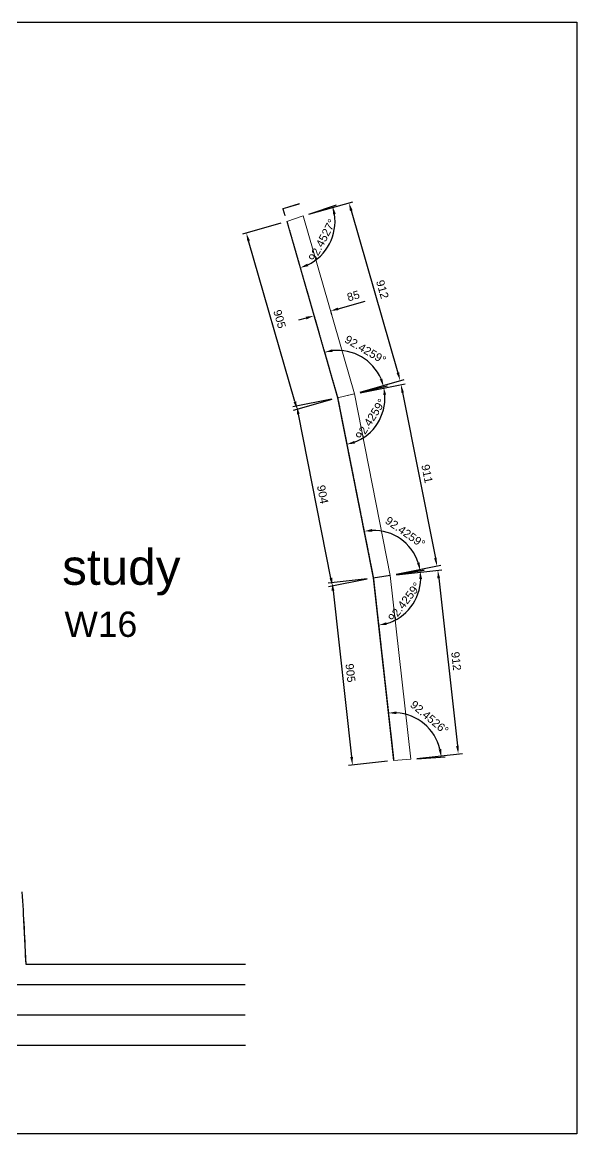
# Model space of a CAD drawing. Header units: inches. Extents: x 19267 to 40087, y 4081 to 15521.
# Drawn here: x 30240 to 32976, y 10041 to 15521 of the extents above; entities that cross this region are included whole.
import ezdxf

# ---------------------------------------------------------------- set-up
doc = ezdxf.new("R2010")
doc.units = ezdxf.units.IN
doc.header["$MEASUREMENT"] = 0
doc.linetypes.add('HIDDENNEW0', pattern=[4.5, 1.5, -1.5, 1.5])
doc.layers.get('DEFPOINTS').update_dxf_attribs({"color": 251})
doc.layers.add('20-TEXT', color=3, linetype='Continuous')
doc.layers.add('NEW_GF', color=7, linetype='Continuous', true_color=0xffffff)
doc.layers.add('NEW_LGF', color=7, linetype='Continuous', true_color=0xffffff)
doc.layers.add('VELFAC_ALU', color=4, linetype='Continuous', lineweight=0)
doc.layers.add('vport', color=6, linetype='Continuous', plot=False)
doc.styles.get("Standard").update_dxf_attribs({"font": 'arial.ttf'})
doc.dimstyles.new('20-TEXT', dxfattribs={"dimscale": 20, "dimtxt": 2, "dimasz": 2, "dimexe": 1, "dimexo": 1.5, "dimgap": 1, "dimtad": 1, "dimdec": 0, "dimzin": 0, "dimdsep": 46, "dimtxsty": 'Standard', "dimcen": 0.09, "dimadec": 4, "dimazin": 0, "dimtfac": 1, "dimtdec": 0, "dimtofl": 0, "dimtmove": 0, "dimatfit": 3, "dimfxl": 1, "dimtolj": 1, "dimtzin": 0, "dimarcsym": 0})

# ---------------------------------------------------------------- blocks, each defined once
blk = doc.blocks.new('*D70')
at = {"layer": '20-TEXT', "color": 0, "lineweight": -2, "transparency": 16777216}
blk.add_line((31654.2, 14575.5), (31789.5, 14620.8), dxfattribs=at)
blk.add_arc((31545.1, 14538.9), 237.8, 295.7187, 8.8744, dxfattribs=at)
at = {"layer": '20-TEXT', "color": 0, "transparency": 16777216}
for points in [[(31773.5, 14574), (31786.5, 14577.2), (31770.5, 14614.5)], [(31650.6, 14318.5), (31645.9, 14330.9), (31610.9, 14310.4)]]:
    blk.add_solid(points, dxfattribs=at)
at = {"layer": 'DEFPOINTS', "color": 0, "transparency": 16777216}
for p in [(31545.1, 14538.9), (31545.1, 14538.9), (31625.7, 14566), (31718.7, 14376.4), (31795.6, 13669.1)]:
    blk.add_point(p, dxfattribs=at)
at = {"layer": '20-TEXT', "color": 0, "transparency": 16777216, "insert": (31719.8, 14447.2), "char_height": 40, "attachment_point": 5, "rotation": 62.2965}
blk.add_mtext('\\A1;92.4527°', dxfattribs=at)
blk = doc.blocks.new('*D71')
at = {"layer": '20-TEXT', "color": 0, "lineweight": -2, "transparency": 16777216}
blk.add_line((32186.9, 11889.4), (32326.9, 11899), dxfattribs=at)
blk.add_arc((32072.1, 11881.6), 235.3, 13.6639, 86.6167, dxfattribs=at)
at = {"layer": '20-TEXT', "color": 0, "transparency": 16777216}
for points in [[(32086.2, 12109.8), (32085.8, 12123.2), (32046, 12115.5)], [(32307.4, 11938.2), (32294.2, 11936.2), (32306.9, 11897.6)]]:
    blk.add_solid(points, dxfattribs=at)
at = {"layer": 'DEFPOINTS', "color": 0, "transparency": 16777216}
for p in [(31971.7, 12781.2), (32265.5, 12015.7), (32072.1, 11881.6), (32072.1, 11881.6), (32157, 11887.4)]:
    blk.add_point(p, dxfattribs=at)
at = {"layer": '20-TEXT', "color": 0, "transparency": 16777216, "insert": (32248.9, 12093.3), "char_height": 40, "attachment_point": 5, "rotation": 320.1403}
blk.add_mtext('\\A1;92.4526°', dxfattribs=at)
blk = doc.blocks.new('*D72')
at = {"layer": '20-TEXT', "color": 0, "lineweight": -2, "transparency": 16777216}
for p, q in [((31942, 12777.5), (31748.9, 12755.9)), ((31773.2, 12718.4), (31864.7, 11898.7)), ((32042.3, 11878.2), (31849.2, 11856.7))]:
    blk.add_line(p, q, dxfattribs=at)
at = {"layer": '20-TEXT', "color": 0, "transparency": 16777216}
for points in [[(31779.8, 12719.1), (31766.6, 12717.6), (31768.8, 12758.1)], [(31871.3, 11899.4), (31858, 11897.9), (31869.1, 11858.9)]]:
    blk.add_solid(points, dxfattribs=at)
at = {"layer": 'DEFPOINTS', "color": 0, "transparency": 16777216}
for p in [(31971.8, 12780.8), (31869.1, 11858.9), (32072.1, 11881.6)]:
    blk.add_point(p, dxfattribs=at)
at = {"layer": '20-TEXT', "color": 0, "transparency": 16777216, "insert": (31859.1, 12313), "char_height": 40, "attachment_point": 5, "rotation": 276.3666}
blk.add_mtext('\\A1;905', dxfattribs=at)
blk = doc.blocks.new('*D73')
at = {"layer": '20-TEXT', "color": 0, "lineweight": -2, "transparency": 16777216}
for p, q in [((31766.3, 13662.8), (31574.6, 13624.8)), ((31762.4, 12781), (31602, 13589.4)), ((31942.2, 12775.9), (31750.5, 12737.8))]:
    blk.add_line(p, q, dxfattribs=at)
at = {"layer": '20-TEXT', "color": 0, "transparency": 16777216}
for points in [[(31608.6, 13590.7), (31595.5, 13588.1), (31594.3, 13628.6)], [(31768.9, 12782.3), (31755.8, 12779.7), (31770.2, 12741.7)]]:
    blk.add_solid(points, dxfattribs=at)
at = {"layer": 'DEFPOINTS', "color": 0, "transparency": 16777216}
for p in [(31795.7, 13668.6), (31594.3, 13628.6), (31971.7, 12781.7)]:
    blk.add_point(p, dxfattribs=at)
at = {"layer": '20-TEXT', "color": 0, "transparency": 16777216, "insert": (31721.9, 13193.1), "char_height": 40, "attachment_point": 5, "rotation": 281.2184}
blk.add_mtext('\\A1;904', dxfattribs=at)
blk = doc.blocks.new('*D74')
at = {"layer": '20-TEXT', "color": 0, "lineweight": -2, "transparency": 16777216}
for p, q in [((31516.2, 14530.6), (31326.4, 14475.9)), ((31585, 13650.6), (31356.7, 14443)), ((31766.7, 13661.3), (31576.8, 13606.6))]:
    blk.add_line(p, q, dxfattribs=at)
at = {"layer": '20-TEXT', "color": 0, "transparency": 16777216}
for points in [[(31363.1, 14444.9), (31350.3, 14441.2), (31345.6, 14481.5)], [(31591.4, 13652.4), (31578.6, 13648.7), (31596.1, 13612.1)]]:
    blk.add_solid(points, dxfattribs=at)
at = {"layer": 'DEFPOINTS', "color": 0, "transparency": 16777216}
for p in [(31545.1, 14538.9), (31345.6, 14481.5), (31795.5, 13669.6)]:
    blk.add_point(p, dxfattribs=at)
at = {"layer": '20-TEXT', "color": 0, "transparency": 16777216, "insert": (31509.7, 14058), "char_height": 40, "attachment_point": 5, "rotation": 286.0715}
blk.add_mtext('\\A1;905', dxfattribs=at)
blk = doc.blocks.new('*D75')
at = {"layer": '20-TEXT', "color": 0, "lineweight": -2, "transparency": 16777216}
for p, q in [((31654.5, 14574.3), (31871, 14636.6)), ((31862.8, 14592.7), (32093.2, 13793.2)), ((31907, 13698), (32123.5, 13760.3))]:
    blk.add_line(p, q, dxfattribs=at)
at = {"layer": '20-TEXT', "color": 0, "transparency": 16777216}
for points in [[(31869.3, 14594.5), (31856.4, 14590.8), (31851.8, 14631.1)], [(32099.6, 13795.1), (32086.8, 13791.4), (32104.2, 13754.8)]]:
    blk.add_solid(points, dxfattribs=at)
at = {"layer": 'DEFPOINTS', "color": 0, "transparency": 16777216}
for p in [(31625.7, 14566), (32104.2, 13754.8), (31878.2, 13689.7)]:
    blk.add_point(p, dxfattribs=at)
at = {"layer": '20-TEXT', "color": 0, "transparency": 16777216, "insert": (32016.8, 14204.1), "char_height": 40, "attachment_point": 5, "rotation": 286.0715}
blk.add_mtext('\\A1;912', dxfattribs=at)
blk = doc.blocks.new('*D76')
at = {"layer": '20-TEXT', "color": 0, "lineweight": -2, "transparency": 16777216}
for p, q in [((31907.8, 13694.5), (32128.2, 13738.2)), ((32116.4, 13695.1), (32278.1, 12879.6)), ((32085.2, 12800.5), (32305.5, 12844.2))]:
    blk.add_line(p, q, dxfattribs=at)
at = {"layer": '20-TEXT', "color": 0, "transparency": 16777216}
for points in [[(32122.9, 13696.4), (32109.8, 13693.8), (32108.6, 13734.3)], [(32284.7, 12880.9), (32271.6, 12878.3), (32285.9, 12840.3)]]:
    blk.add_solid(points, dxfattribs=at)
at = {"layer": 'DEFPOINTS', "color": 0, "transparency": 16777216}
for p in [(31878.4, 13688.7), (32285.9, 12840.3), (32055.7, 12794.7)]:
    blk.add_point(p, dxfattribs=at)
at = {"layer": '20-TEXT', "color": 0, "transparency": 16777216, "insert": (32236.9, 13295.2), "char_height": 40, "attachment_point": 5, "rotation": 281.2184}
blk.add_mtext('\\A1;911', dxfattribs=at)
blk = doc.blocks.new('*D77')
at = {"layer": '20-TEXT', "color": 0, "lineweight": -2, "transparency": 16777216}
for p, q in [((32085.7, 12797), (32309.9, 12822)), ((32294.5, 12780.1), (32386.7, 11953.3)), ((32186.8, 11890.7), (32411, 11915.7))]:
    blk.add_line(p, q, dxfattribs=at)
at = {"layer": '20-TEXT', "color": 0, "transparency": 16777216}
for points in [[(32301.1, 12780.8), (32287.9, 12779.3), (32290.1, 12819.8)], [(32393.4, 11954), (32380.1, 11952.5), (32391.2, 11913.5)]]:
    blk.add_solid(points, dxfattribs=at)
at = {"layer": 'DEFPOINTS', "color": 0, "transparency": 16777216}
for p in [(32055.9, 12793.7), (32391.2, 11913.5), (32157, 11887.4)]:
    blk.add_point(p, dxfattribs=at)
at = {"layer": '20-TEXT', "color": 0, "transparency": 16777216, "insert": (32380.8, 12371.1), "char_height": 40, "attachment_point": 5, "rotation": 276.3653}
blk.add_mtext('\\A1;912', dxfattribs=at)
blk = doc.blocks.new('*D78')
at = {"layer": '20-TEXT', "color": 0, "lineweight": -2, "transparency": 16777216}
blk.add_line((32085.5, 12798.3), (32222.6, 12819.5), dxfattribs=at)
blk.add_arc((31971.8, 12780.7), 233.8, 286.1811, 358.978, dxfattribs=at)
at = {"layer": '20-TEXT', "color": 0, "transparency": 16777216}
for points in [[(32198.9, 12776.1), (32212.2, 12777), (32202.8, 12816.4)], [(32038.2, 12549.6), (32035.6, 12562.7), (31997.7, 12548.3)]]:
    blk.add_solid(points, dxfattribs=at)
at = {"layer": 'DEFPOINTS', "color": 0, "transparency": 16777216}
for p in [(31971.7, 12781.2), (31971.8, 12780.7), (32055.9, 12793.7), (32113.1, 12594.4), (32072.1, 11881.6)]:
    blk.add_point(p, dxfattribs=at)
at = {"layer": '20-TEXT', "color": 0, "transparency": 16777216, "insert": (32125.4, 12663.2), "char_height": 40, "attachment_point": 5, "rotation": 52.5795}
blk.add_mtext('\\A1;92.4259°', dxfattribs=at)
blk = doc.blocks.new('*D79')
at = {"layer": '20-TEXT', "color": 0, "lineweight": -2, "transparency": 16777216}
blk.add_line((32085.4, 12799.3), (32223, 12820.6), dxfattribs=at)
blk.add_arc((31971.6, 12781.7), 234.4, 18.5835, 91.4274, dxfattribs=at)
at = {"layer": '20-TEXT', "color": 0, "transparency": 16777216}
for points in [[(31966.5, 13009.3), (31965.1, 13022.6), (31926, 13011.6)], [(32200.3, 12857.9), (32187.3, 12854.8), (32203.2, 12817.5)]]:
    blk.add_solid(points, dxfattribs=at)
at = {"layer": 'DEFPOINTS', "color": 0, "transparency": 16777216}
for p in [(31795.6, 13669.1), (32152.2, 12931.1), (31971.7, 12781.7), (31971.7, 12781.2), (32055.7, 12794.7)]:
    blk.add_point(p, dxfattribs=at)
at = {"layer": '20-TEXT', "color": 0, "transparency": 16777216, "insert": (32129.2, 13006.8), "char_height": 40, "attachment_point": 5, "rotation": 325.0054}
blk.add_mtext('\\A1;92.4259°', dxfattribs=at)
blk = doc.blocks.new('*D80')
at = {"layer": '20-TEXT', "color": 0, "lineweight": -2, "transparency": 16777216}
blk.add_line((31907.3, 13696.7), (32042.1, 13729.4), dxfattribs=at)
blk.add_arc((31795.5, 13669.6), 233.8, 23.4588, 96.2557, dxfattribs=at)
at = {"layer": '20-TEXT', "color": 0, "transparency": 16777216}
for points in [[(31771.3, 13895.4), (31768.7, 13908.5), (31730.8, 13894.2)], [(32016.3, 13764.8), (32003.6, 13760.5), (32022.7, 13724.7)]]:
    blk.add_solid(points, dxfattribs=at)
at = {"layer": 'DEFPOINTS', "color": 0, "transparency": 16777216}
for p in [(31545.1, 14538.9), (31962.4, 13833.3), (31795.5, 13669.6), (31795.6, 13669.1), (31878.2, 13689.7)]:
    blk.add_point(p, dxfattribs=at)
at = {"layer": '20-TEXT', "color": 0, "transparency": 16777216, "insert": (31933.2, 13906.7), "char_height": 40, "attachment_point": 5, "rotation": 329.8572}
blk.add_mtext('\\A1;92.4259°', dxfattribs=at)
blk = doc.blocks.new('*D81')
at = {"layer": '20-TEXT', "color": 0, "lineweight": -2, "transparency": 16777216}
blk.add_line((31907.6, 13695.8), (32042, 13728.4), dxfattribs=at)
blk.add_arc((31795.7, 13668.6), 233.4, 291.0506, 3.8121, dxfattribs=at)
at = {"layer": '20-TEXT', "color": 0, "transparency": 16777216}
for points in [[(32022, 13683.1), (32035.2, 13685.1), (32022.5, 13723.7)], [(31881.4, 13444.4), (31877.7, 13457.2), (31841.1, 13439.7)]]:
    blk.add_solid(points, dxfattribs=at)
at = {"layer": 'DEFPOINTS', "color": 0, "transparency": 16777216}
for p in [(31795.6, 13669.1), (31795.7, 13668.6), (31878.4, 13688.7), (31952, 13495.2), (31971.7, 12781.2)]:
    blk.add_point(p, dxfattribs=at)
at = {"layer": '20-TEXT', "color": 0, "transparency": 16777216, "insert": (31958.3, 13564.7), "char_height": 40, "attachment_point": 5, "rotation": 57.4313}
blk.add_mtext('\\A1;92.4259°', dxfattribs=at)
blk = doc.blocks.new('*D190')
at = {"layer": '20-TEXT', "color": 0, "lineweight": -2, "transparency": 16777216}
for p, q in [((31799.1, 14108.5), (31931.4, 14146.6)), ((31760.3, 14098.7), (31766.2, 14078.2)), ((31640.6, 14062.9), (31602.1, 14051.8)), ((31678.6, 14075.2), (31684.5, 14054.7))]:
    blk.add_line(p, q, dxfattribs=at)
at = {"layer": '20-TEXT', "color": 0, "transparency": 16777216}
for points in [[(31797.3, 14114.9), (31801, 14102.1), (31760.7, 14097.5)], [(31638.7, 14069.3), (31642.4, 14056.5), (31679, 14073.9)]]:
    blk.add_solid(points, dxfattribs=at)
at = {"layer": 'DEFPOINTS', "color": 0, "transparency": 16777216}
for p in [(31670.3, 14104), (31752, 14127.5), (31760.7, 14097.5)]:
    blk.add_point(p, dxfattribs=at)
at = {"layer": '20-TEXT', "color": 0, "transparency": 16777216, "insert": (31873.3, 14172), "char_height": 40, "attachment_point": 5, "rotation": 16.0702}
blk.add_mtext('\\A1;85', dxfattribs=at)

msp = doc.modelspace()

# ---------------------------------------------------------------- linework, layer by layer
at = {"layer": 'NEW_GF', "color": 4, "linetype": 'Continuous', "ltscale": 100}
for p, q in [((31340.9, 10875.7), (30258.6, 10875.7)), ((31340.9, 10475.7), (29865.8, 10475.7))]:
    msp.add_line(p, q, dxfattribs=at)
at = {"layer": 'NEW_GF', "color": 2, "linetype": 'Continuous', "ltscale": 100}
for p, q in [((31339.7, 10775.7), (30161.7, 10775.7)), ((31339.7, 10625.7), (30014.8, 10625.7))]:
    msp.add_line(p, q, dxfattribs=at)
at = {"layer": 'NEW_GF', "color": 4, "linetype": 'Continuous', "ltscale": 100}
for end in [3.91399, 3.35362]:
    msp.add_arc((19169.8, 10476.1), 11096, 2.06414, end, dxfattribs=at)
at = {"layer": 'VELFAC_ALU'}
for p, q in [((31525.6, 14600), (31535.3, 14568.4)), ((31606.3, 14626.8), (31526.9, 14602.5)), ((31606.9, 14624.9), (31527.5, 14600.6)), ((31527.5, 14600.6), (31537.2, 14569)), ((31606.3, 14626.8), (31606.9, 14624.9)), ((31535.3, 14568.4), (31537.2, 14569)), ((31795.6, 13669.1), (31545.1, 14538.9)), ((31878.3, 13689.2), (31625.7, 14566)), ((31878.2, 13689.7), (31795.5, 13669.6)), ((31878.3, 13689.2), (31795.6, 13669.1)), ((31971.7, 12781.2), (31795.6, 13669.1)), ((31878.4, 13688.7), (31795.7, 13668.6)), ((32055.8, 12794.2), (31878.3, 13689.2)), ((32055.7, 12794.7), (31971.7, 12781.7)), ((32055.8, 12794.2), (31971.7, 12781.2)), ((32072.1, 11881.6), (31971.7, 12781.2)), ((32055.9, 12793.7), (31971.8, 12780.7)), ((32157, 11887.4), (32055.8, 12794.2))]:
    msp.add_line(p, q, dxfattribs=at)
at = {"layer": 'VELFAC_ALU', "ltscale": 15}
msp.add_line((31545.1, 14538.9), (31625.7, 14566), dxfattribs=at)
at = {"layer": 'VELFAC_ALU', "linetype": 'HIDDENNEW0'}
for p, q in [((31797.5, 13669.7), (31547, 14539.5)), ((31973.7, 12781.6), (31797.6, 13669.5)), ((32074.1, 11881.8), (31973.7, 12781.4))]:
    msp.add_line(p, q, dxfattribs=at)
at = {"layer": 'VELFAC_ALU', "ltscale": 100}
msp.add_line((32072.1, 11881.6), (32157, 11887.4), dxfattribs=at)
at = {"layer": 'VELFAC_ALU'}
msp.add_arc((31527.5, 14600.6), 2, 107.0567, 197.0567, dxfattribs=at)
at = {"layer": 'vport', "ltscale": 5}
msp.add_lwpolyline([(26414.7, 15521.3), (32975.6, 15521.3), (32975.6, 10040.9), (26414.7, 10040.9)], close=True, dxfattribs=at)

# ---------------------------------------------------------------- texts
at = {"layer": 'NEW_GF', "color": 15, "linetype": 'Continuous', "ltscale": 100}
msp.add_text('study', height=175, dxfattribs=at).set_placement((30436.8, 12747.6))
at = {"layer": 'NEW_LGF', "color": 9, "linetype": 'Continuous', "ltscale": 100}
msp.add_text('W16', height=125, dxfattribs=at).set_placement((30448.3, 12490.7))

# ---------------------------------------------------------------- dimensions: what is measured, and where the dimension line sits
at = {"layer": '20-TEXT'}
for p1, p2, distance, picture, middle in [((31625.7, 14566), (31878.2, 13689.7), 235.2, '*D75', (32016.8, 14204.1)), ((31795.5, 13669.6), (31545.1, 14538.9), 207.6, '*D74', (31509.7, 14058)), ((31670.3, 14104), (31752, 14127.5), -31.3, '*D190', (31873.3, 14172)), ((31878.4, 13688.7), (32055.7, 12794.7), 234.7, '*D76', (32236.9, 13295.2)), ((31971.7, 12781.7), (31795.7, 13668.6), 205.4, '*D73', (31721.9, 13193.1)), ((31971.8, 12780.8), (32072.1, 11881.6), -204.3, '*D72', (31859.1, 12313)), ((32055.9, 12793.7), (32157, 11887.4), 235.6, '*D77', (32380.8, 12371.1))]:
    dim = msp.add_aligned_dim(p1=p1, p2=p2, distance=distance, dimstyle='20-TEXT', dxfattribs=at)
    dim.commit()
    dim.dimension.update_dxf_attribs({"geometry": picture, "text_midpoint": middle})
for base, line1, line2, picture, middle in [((31718.6574, 14376.4072), ((31795.6256, 13669.0986), (31545.0501, 14538.9356)), ((31545.0501, 14538.9356), (31625.7207, 14565.9635)), '*D70', (31719.8124, 14447.1699)), ((31962.3805, 13833.316), ((31878.183, 13689.6535), (31795.5077, 13669.5845)), ((31545.0525, 14538.9274), (31795.6256, 13669.0986)), '*D80', (31933.1904, 13906.7223)), ((31951.9676, 13495.2451), ((31878.4189, 13688.6817), (31795.7436, 13668.6128)), ((31971.7319, 12781.1935), (31795.6256, 13669.0986)), '*D81', (31958.3384, 13564.7362)), ((32152.2087, 12931.0744), ((31971.7319, 12781.1935), (31795.6256, 13669.0986)), ((32055.7319, 12794.6921), (31971.6554, 12781.6877)), '*D79', (32129.2218, 13006.788)), ((32113.0629, 12594.4054), ((32055.8848, 12793.7039), (31971.8083, 12780.6994)), ((32072.1092, 11881.5751), (31971.7319, 12781.1935)), '*D78', (32125.368, 12663.188)), ((32265.5237, 12015.6592), ((32072.1092, 11881.5751), (32156.9887, 11887.3824)), ((32072.1092, 11881.5751), (31971.7319, 12781.1935)), '*D71', (32248.8522, 12093.2597))]:
    dim = msp.add_angular_dim_2l(base=base, line1=line1, line2=line2, dimstyle='20-TEXT', dxfattribs=at)
    dim.commit()
    dim.dimension.update_dxf_attribs({"geometry": picture, "text_midpoint": middle})

doc.saveas('drawing.dxf')
